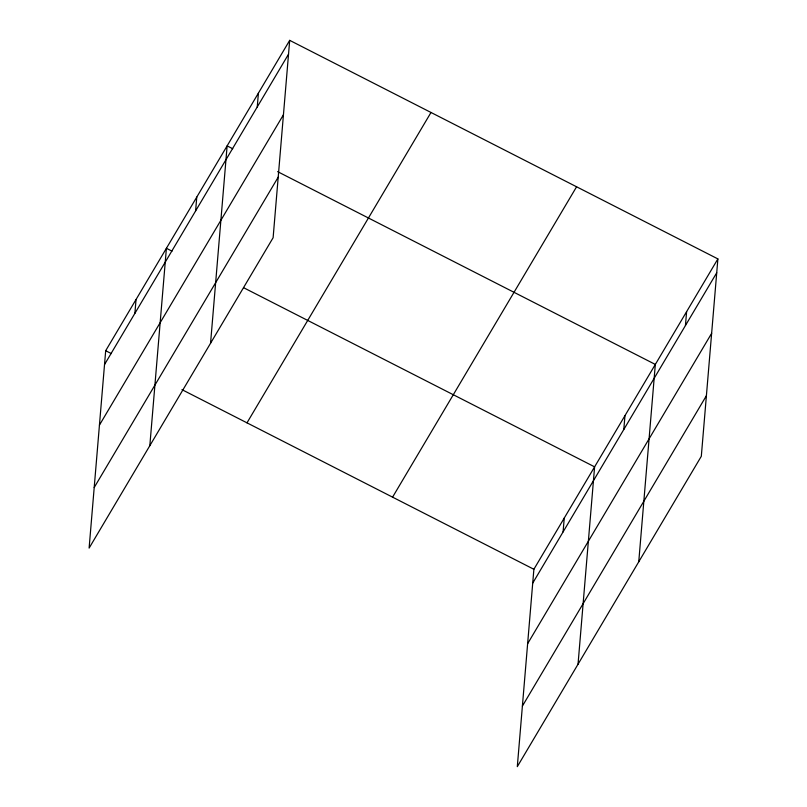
<?xml version="1.0" encoding="UTF-8"?>
<svg xmlns="http://www.w3.org/2000/svg" width="807" height="807" viewBox="0 0 807 807"><rect width="100%" height="100%" fill="white"/><g stroke="black" fill="none" stroke-linecap="round" stroke-linejoin="round"><path stroke-width="1.21" d="M289.693 40.35L105.687 350.712L89.113 548.094L273.119 237.722L289.693 40.35L717.887 258.906L701.313 456.288L517.307 766.65L533.881 569.278L717.887 258.906M134.88 313.358L136.05 299.508M149.83 445.666L166.403 248.294L172.012 251.159M195.607 210.94L196.767 197.079M210.556 343.247L227.13 145.875L232.739 148.74M257.251 106.968L258.411 93.108M563.084 531.914L564.244 518.064M578.034 664.232L594.608 466.85L243.785 287.796M623.801 429.495L624.971 415.645M638.751 561.813L655.324 364.431L277.598 171.629M685.446 325.524L686.606 311.673M104.527 364.562L288.523 54.2M99.432 425.128L283.439 114.765M94.197 487.529L278.203 177.167M246.992 422.838L430.999 112.476M392.575 497.152L576.581 186.79M532.721 583.128L716.727 272.766M527.637 643.693L711.643 333.321M522.391 706.085L706.397 395.723M105.687 350.712L111.295 353.577M181.948 389.64L533.881 569.278"/></g></svg>
